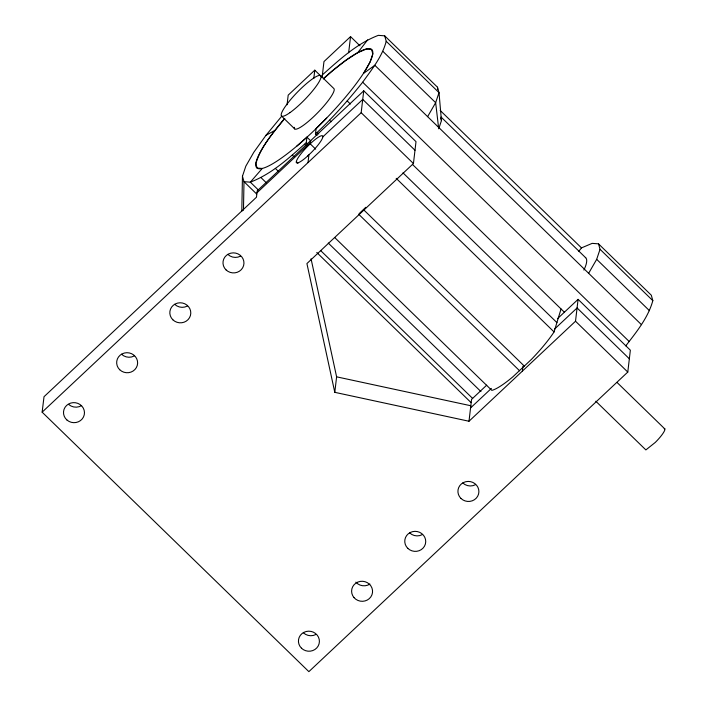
<?xml version="1.0" encoding="UTF-8"?>
<svg xmlns="http://www.w3.org/2000/svg" width="707" height="707" viewBox="0 0 707 707"><rect width="100%" height="100%" fill="white"/><g stroke="black" fill="none" stroke-linecap="round" stroke-linejoin="round"><path stroke-width="1.06" d="M241.803 211.375L242.457 176.229L245.815 166.18L253.84 152.217L265.991 135.293L281.439 116.558M243.464 210.235L243.995 181.681L242.457 176.229M296.295 162.486L296.41 161.205A18.744 3.491 -45.8 0 1 308.049 145.898L311.522 142.593A18.744 3.491 -45.8 0 1 322.79 136.115L322.728 137.45A18.744 3.491 -45.8 0 1 311.089 152.765L307.554 156.008M617.025 382.425L664.863 428.963L664.766 430.077A14.997 2.793 -45.8 0 1 655.292 442.414L645.871 449.917L595.807 401.214M287.06 104.804L288.2 95.127L314.783 70.17L321.871 77.072M256.65 193.992L243.995 181.681L250.322 182.159C271.921 173.922 289.251 157.785 306.272 142.637L306.909 137.149L310.859 140.993M313.82 78.344L314.783 70.17M308.005 162.61L308.924 154.815M310.576 140.737L310.214 143.839L315.675 149.15M317.028 135.585L315.455 134.056L316.1 128.568L326.705 118.087M322.083 77.62L323.965 61.589L350.548 36.623L360.004 45.822M348.648 52.751L350.548 36.623M42.137 412.163L361.171 112.696L363.743 90.814L416.008 141.665L413.436 163.538L306.918 263.57L334.791 392.332L468.997 421.248L575.516 321.225L578.087 299.344L630.352 350.195L627.789 372.068L308.871 671.65L42.137 412.163L44.02 396.715L256.464 197.218L257.215 190.846L363.743 90.814M334.791 392.332L336.612 376.831L311.053 258.797M468.997 421.248L471.569 399.375L486.699 385.165M522.358 371.14L522.933 366.27M334.738 237.561L491.816 390.379A50.683 9.447 -45.8 0 0 512.822 376.858L531.425 359.395A50.683 9.447 -45.8 0 0 554.067 331.919L561.049 308.968M315.455 134.056C332.476 117.998 348.083 100.5 362.673 82.215C371.758 69.401 382.222 56.79 386.216 41.28L384.679 35.827L378.342 35.35C356.752 43.587 339.422 59.724 322.401 74.871M438.711 128.807L441.442 120.632L439.012 92.635L437.474 87.191L384.679 35.827M588.648 273.3L596.681 259.336L600.04 249.288L598.502 243.844L592.166 243.367L581.472 247.892L578.821 251.321M625.783 345.847C636.459 331.972 648.089 317.823 652.835 300.652L651.297 295.199L598.502 243.844M427.62 116.646L435.653 102.683L439.012 92.635L386.216 41.28M284.788 118.484C273.644 132.368 260.963 146.216 255.863 163.644L257.109 168.08L262.262 168.469L250.322 182.159L258.241 189.856M323.373 78.928L332.228 71.036L346.05 60.228L357.707 52.725L367.649 39.875M359.289 213.496L365.766 207.31M256.986 192.79L310.346 142.69M322.754 136.946L362.735 99.404L415 150.255M557.461 318.716L578.087 299.344M470.553 407.966L491.392 388.399M554.748 328.905L577.08 307.934L629.345 358.785M296.436 146.473L306.909 137.149M265.991 135.293L275.014 130.335M357.707 52.725L366.412 49.039L371.564 49.428L372.81 53.865L370.079 62.039L363.548 73.395L374.825 65.291L641.443 324.663M336.612 376.831L470.818 405.747M600.04 249.288L652.835 300.652M382.858 51.328L435.653 102.683L438.587 127.72M596.681 259.336L649.477 310.7M440.178 110.433L581.472 247.892M441.044 117.026L585.652 257.719M362.673 82.215L629.292 341.596M361.171 112.696L413.436 163.538M575.516 321.225L627.789 372.068M347.225 100.951L350.38 104.017M412.649 164.598L564.204 312.034M320.642 75.693L333.845 88.534A28.112 5.241 -45.8 0 1 315.622 114.79A28.112 5.241 -45.8 0 1 294.351 127.322M402.981 172.853L556.904 322.595M396.203 178.341L554.067 331.919M329.542 120.225L331.115 121.754M317.187 132.43L318.76 133.959M281.51 116.063L294.704 128.904M306.272 142.637L307.845 144.166M304.531 144.263L306.113 145.801M363.451 209.59L524.479 366.253M358.599 214.15L519.627 370.804M292.336 155.125L293.909 156.654M275.35 168.407L278.505 171.474M261.024 177.634L266.557 183.016M328.269 243.049L480.954 391.598M320.739 250.658L472.638 398.43M316.78 252.487L471.048 402.575M296.383 161.709L297.939 163.229M440.691 117.972L441.442 120.632M437.474 87.191L437.677 89.338M323.541 78.477A82.463 15.368 -45.8 0 1 366.942 67.766A82.463 15.368 -45.8 0 1 274.572 162.628A82.463 15.368 -45.8 0 1 284.541 118.529M585.378 257.445A82.463 15.368 -45.8 0 1 583.902 270.056M664.235 428.557A14.997 2.793 -45.8 0 1 664.863 428.963M307.616 156.061A18.744 3.491 -45.8 0 1 296.348 162.539M81.57 405.588A10.499 10.022 6.7 0 1 68.835 404.572M134.18 355.983A10.499 10.022 6.7 0 1 121.524 354.216M187.337 306.06A10.499 10.022 6.7 0 1 174.682 304.302M240.504 256.146A10.499 10.022 6.7 0 1 227.848 254.379M315.949 634.462A10.499 10.022 6.7 0 1 303.294 632.703M369.911 584.07A10.499 10.022 6.7 0 1 355.86 582.144M422.282 534.625A10.499 10.022 6.7 0 1 409.627 532.857M475.44 484.702A10.499 10.022 6.7 0 1 462.785 482.934M290.02 112.599A28.112 5.241 -45.8 0 0 320.996 77.284A28.112 5.241 -45.8 0 0 292.212 97.76A28.112 5.241 -45.8 0 0 290.02 112.599M67.015 420.073A10.499 10.022 6.7 0 0 84.257 414.779A10.499 10.022 6.7 0 0 70.682 403.096A10.499 10.022 6.7 0 0 67.015 420.073M119.704 369.717A10.499 10.022 6.7 0 0 137.264 365.457A10.499 10.022 6.7 0 0 124.467 353.005A10.499 10.022 6.7 0 0 119.704 369.717M172.862 319.794A10.499 10.022 6.7 0 0 190.43 315.543A10.499 10.022 6.7 0 0 177.625 303.082A10.499 10.022 6.7 0 0 172.862 319.794M226.028 269.88A10.499 10.022 6.7 0 0 243.597 265.62A10.499 10.022 6.7 0 0 230.791 253.168A10.499 10.022 6.7 0 0 226.028 269.88M460.964 498.435A10.499 10.022 6.7 0 0 478.533 494.175A10.499 10.022 6.7 0 0 465.727 481.723A10.499 10.022 6.7 0 0 460.964 498.435M407.806 548.358A10.499 10.022 6.7 0 0 425.367 544.098A10.499 10.022 6.7 0 0 412.57 531.646A10.499 10.022 6.7 0 0 407.806 548.358M354.039 597.636A10.499 10.022 6.7 0 0 371.935 594.834A10.499 10.022 6.7 0 0 360.278 581.393A10.499 10.022 6.7 0 0 354.039 597.636M301.474 648.195A10.499 10.022 6.7 0 0 319.043 643.944A10.499 10.022 6.7 0 0 306.237 631.484A10.499 10.022 6.7 0 0 301.474 648.195"/></g></svg>
